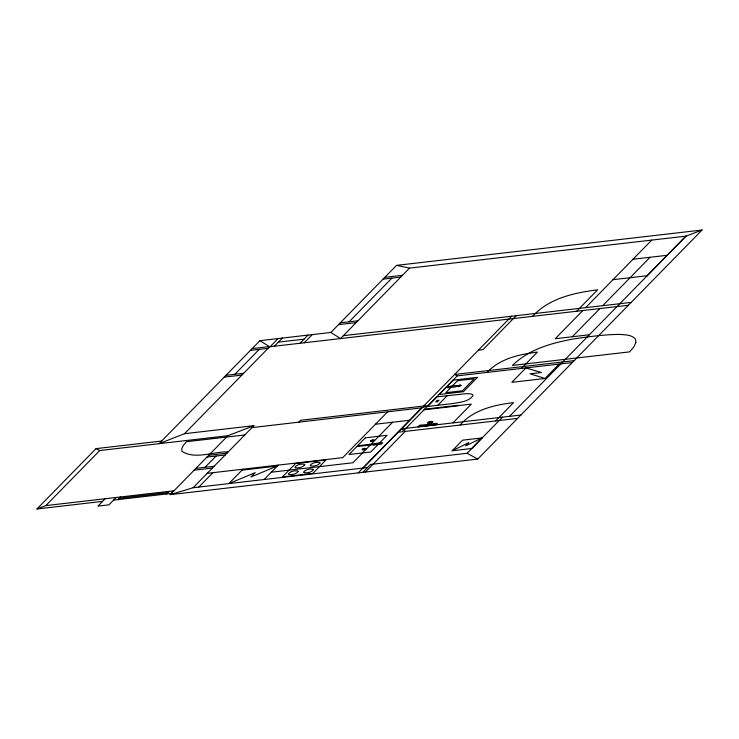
<?xml version="1.0" encoding="UTF-8"?>
<svg xmlns="http://www.w3.org/2000/svg" width="739" height="739" viewBox="0 0 739 739"><rect width="100%" height="100%" fill="white"/><g stroke="black" fill="none" stroke-linecap="round" stroke-linejoin="round"><path stroke-width="1.11" d="M432.703 421.951L432.851 421.59C431.437 421.276 427.382 421.415 428.334 423.419L426.089 425.895M362.941 468.083L421.877 407.836L251.999 427.604M102.564 501.384L36.95 508.977L96.052 448.628L161.665 441.035M36.95 508.977L45.8 505.615L99.728 450.541L227.908 435.714L253.874 425.682L193.119 487.731L170.201 494.64L227.908 435.714M105.15 498.751L97.945 506.104L108.929 504.829L116.199 497.467M170.201 494.64L477.773 459.048L702.05 230.023L685.968 236.138L409.508 268.118L340.522 338.573L330.86 332.458L259.952 340.661L159.079 443.677L184.482 433.71L253.874 425.682M234.836 374.303L259.241 349.381M117.88 499.619L120.466 496.977M184.482 433.71L269.827 346.554L252.184 348.596M270.141 346.711L278.132 338.554M274.409 346.221L282.4 338.065M300.016 343.256L307.997 335.1M304.283 342.767L312.274 334.61M166.571 493.985L169.148 491.343M170.838 493.486L173.425 490.853M330.86 332.458L396.557 265.366L702.05 230.023M205.036 467.316L216.102 456.018M349.113 321.807L391.901 278.113M198.809 487.075L212.906 472.674M242.937 469.191L228.831 483.602L255.204 472.646L250.974 476.969L277.356 465.995M298.722 422.2L300.607 420.279L428.25 405.508L421.812 407.956L358.239 472.886M264.128 479.509L278.243 465.099M387.642 411.789L342.748 457.635L207.216 473.339M392.603 422.237L352.919 462.762L271.352 472.203M423.696 406.034L511.647 316.218M362.794 472.35L370.525 464.452L467.113 453.284L477.773 459.048M572.254 362.563L457.275 375.865L402.598 431.705L398.044 432.232M516.201 315.692L482.936 349.667L478.382 350.194M365.399 472.055L405.212 431.4L517.586 418.394M437.784 405.295L447.178 395.707L466.374 393.665L470.992 393.924L472.535 394.515L473.015 395.559C468.646 401.942 459.473 402.284 452.453 403.605L427.548 406.487L436.943 396.889L447.178 395.707M419.706 426.634L421.138 425.174M532.607 316.347C548.994 298.196 574.369 292.773 597.62 289.827L576.632 311.258M427.622 425.719L432.564 422.052M433.941 424.99L435.373 423.53L433.996 424.98M487.14 372.41C499.887 358.507 519.48 354.378 537.438 352.087L521.411 368.447M453.025 422.782L471.325 404.104L457.912 405.656M460.092 425.054C473.339 409.711 494.317 404.981 513.568 402.607L495.61 420.944M525.946 367.92L511.85 382.322L545.012 378.479L559.109 364.087M582.812 310.537L555.201 338.73L589.371 334.785M585.685 307.609L651.752 240.092M452.194 450.753L462.549 440.176L482.022 437.922L471.667 448.499L452.194 450.753L468.785 442.624L465.625 445.857L482.022 437.922M572.282 336.762L599.892 308.56M602.765 305.632L650.071 257.274M467.113 453.284L502.483 417.166M647.142 275.73L685.912 236.138M509.485 416.353L685.968 236.138M384.834 277.337L402.487 275.296M383.079 279.139L400.723 277.097M632.99 259.25L667.151 255.297M612.982 279.684L647.198 275.73M340.291 322.832L357.944 320.791M338.527 324.633L356.18 322.592M278.409 342.139L304.006 339.183M343.339 335.691L631.18 302.39M628.362 305.272L269.615 346.776L259.952 340.661M250.419 350.397L268.072 348.355M226.014 375.32L243.658 373.278M224.25 377.121L241.902 375.079M574.138 360.641L454.596 374.479L457.275 375.865M424.629 409.203L458.356 405.305L457.764 405.905L424.047 409.803M244.785 434.966L186.45 441.719L183.198 445.608L181.711 448.822L182.006 451.363C195.401 459.935 213.589 451.4 228.231 451.871M375.467 424.223L409.766 420.251M427.964 423.983L429.507 423.798M427.521 424.435L419.318 425.387L417.886 426.846L435.881 424.768L437.312 423.299L429.054 424.26M520.875 415.041L401.332 428.869L405.212 431.4M208.749 455.27L226.965 453.164M206.985 457.072L225.21 454.965M195.927 468.369L214.144 466.263M194.163 470.17L212.379 468.064M241.995 470.152L277.291 466.069M193.119 487.731L367.495 467.556M45.8 505.615L173.97 490.788M119.173 498.298L167.864 492.664M113.538 500.118L171.383 493.421M396.557 265.366L409.508 268.118M525.919 367.948L541.364 372.502L530.085 373.805L545.012 378.479M96.052 448.628L99.728 450.541M298.187 471.473C296.274 474.207 291.905 475.011 288.709 474.438L288.33 473.939C290.251 471.205 294.621 470.401 297.808 470.974L298.187 471.473M304.773 464.757C302.851 467.491 298.482 468.295 295.295 467.713L294.907 467.224C296.829 464.489 301.198 463.676 304.394 464.258L304.773 464.757M313.41 469.708C311.498 472.443 307.128 473.246 303.941 472.674L303.553 472.175C305.475 469.441 309.844 468.637 313.04 469.21L313.41 469.708M319.996 462.993C318.084 465.727 313.706 466.531 310.519 465.958L310.131 465.459C312.052 462.725 316.421 461.921 319.618 462.494L319.996 462.993M635.873 342.499L633.914 346.739L629.628 351.866L512.469 365.426C528.948 349.178 552.264 342.739 574.443 338.795C589.648 336.605 604.936 334.397 620.335 334.416C625.545 334.979 631.845 334.693 635.494 339.146L635.873 342.499M428.038 422.486L432.638 421.987L428.047 422.514M295.572 463.501L282.409 476.941L312.809 473.422L325.964 459.981L295.572 463.501M356.78 446.587L349.011 454.522L370.747 452L378.516 444.065L356.78 446.587M365.325 437.821L357.556 445.756L379.283 443.243L387.051 435.308L365.325 437.821M362.341 449.22L362.193 449.894L363.717 449.931L366.332 448.758L364.66 448.333L362.341 449.22M370.655 440.721L370.507 441.395L371.329 441.525L374.645 440.259L372.973 439.844L370.655 440.721M363.135 449.183C364.179 450.725 366.83 447.317 363.135 449.183M371.449 440.693C372.502 442.236 375.144 438.827 371.449 440.693M374.738 443.603L373.334 445.035L381.306 444.121L382.71 442.679L374.738 443.603M453.164 380.142L439.068 394.534L463.408 391.716L477.505 377.324L453.164 380.142M448.85 386.386L447.437 387.827L455.409 386.903L456.822 385.462L448.85 386.386M437.248 400.436L435.751 401.961L437.479 401.757L438.975 400.233L437.248 400.436M457.515 380.696L445.765 392.695L462.438 390.765L474.179 378.774L457.515 380.696M457.339 385.906L457.192 386.58L458.707 386.626L461.321 385.444L460.351 384.945L457.339 385.906M458.125 385.869C459.168 387.421 461.829 384.012 458.125 385.869M421.406 425.673L420.436 425.895L421.406 425.673M433.932 424.223L434.671 424.241L433.932 424.223"/></g></svg>
